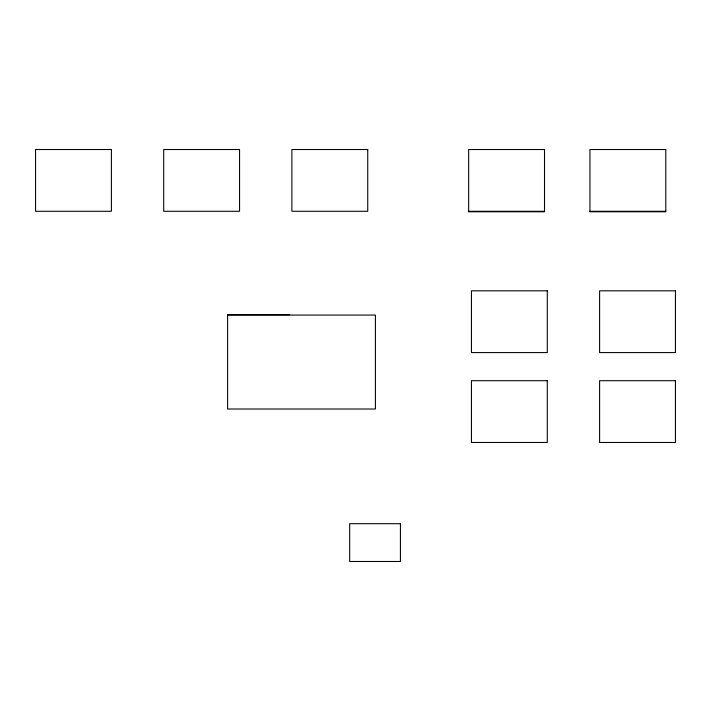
<?xml version="1.0" encoding="UTF-8"?>
<svg xmlns="http://www.w3.org/2000/svg" width="711" height="711" viewBox="0 0 711 711"><rect width="100%" height="100%" fill="white"/><g stroke="black" fill="none" stroke-linecap="round" stroke-linejoin="round"><path stroke-width="1.07" d="M468.665 211.283L544.51 211.283M589.943 211.283L665.789 211.283M289.67 314.697L227.609 314.697L227.609 409.012L375.408 409.012L375.408 315.071L227.609 315.071M111.396 149.514L35.55 149.514L35.55 211.283L111.396 211.283L111.396 149.514M239.563 149.514L163.717 149.514L163.717 211.283L239.563 211.283L239.563 149.514M367.738 149.514L291.892 149.514L291.892 211.283L367.738 211.283L367.738 149.514M544.51 149.514L468.665 149.514L468.665 211.78L544.51 211.78L544.51 149.514M665.789 149.514L589.943 149.514L589.943 211.78L665.789 211.78L665.789 149.514M547.283 290.817L471.437 290.817L471.437 352.585L547.283 352.585L547.283 290.817M675.45 290.817L599.604 290.817L599.604 352.585L675.45 352.585L675.45 290.817M547.283 380.705L471.437 380.705L471.437 442.482L547.283 442.482L547.283 380.705M675.45 380.705L599.604 380.705L599.604 442.482L675.45 442.482L675.45 380.705M400.426 523.687L349.67 523.687L349.67 561.486L400.426 561.486L400.426 523.687"/></g></svg>
